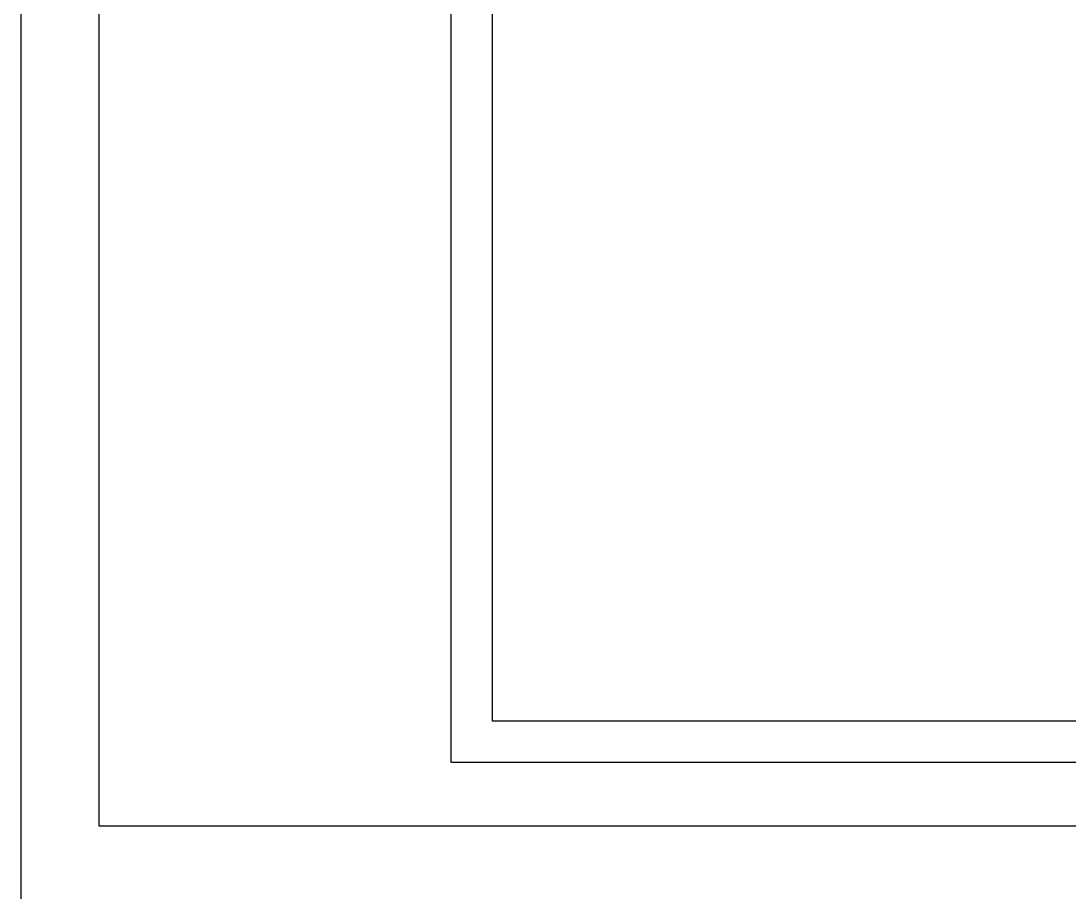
# Model space of a CAD drawing. Header units: inches. Extents: x -3 to 5259, y -3 to 5282.
# Drawn here: x 118.24 to 131.54, y 51.67 to 62.72 of the extents above; entities that cross this region are included whole.
import ezdxf

# ---------------------------------------------------------------- set-up
doc = ezdxf.new("R2010")
doc.units = ezdxf.units.IN
doc.layers.add('Layer 2', color=76, linetype='Continuous')
doc.layers.add('Top Layer', color=1, linetype='Continuous')

msp = doc.modelspace()

# ---------------------------------------------------------------- linework, layer by layer
at = {"layer": 'Layer 2'}
for p, q in [((118.244, 85.878), (118.244, 33.4)), ((119.236, 52.502), (119.236, 80.639)), ((141.276, 52.502), (119.236, 52.502))]:
    msp.add_line(p, q, dxfattribs=at)
at = {"layer": 'Top Layer'}
for p, q in [((124.228, 53.836), (124.228, 81.872)), ((123.698, 80.391), (123.698, 53.315)), ((146.802, 53.836), (124.228, 53.836)), ((123.698, 53.315), (133.575, 53.315))]:
    msp.add_line(p, q, dxfattribs=at)

doc.saveas('drawing.dxf')
